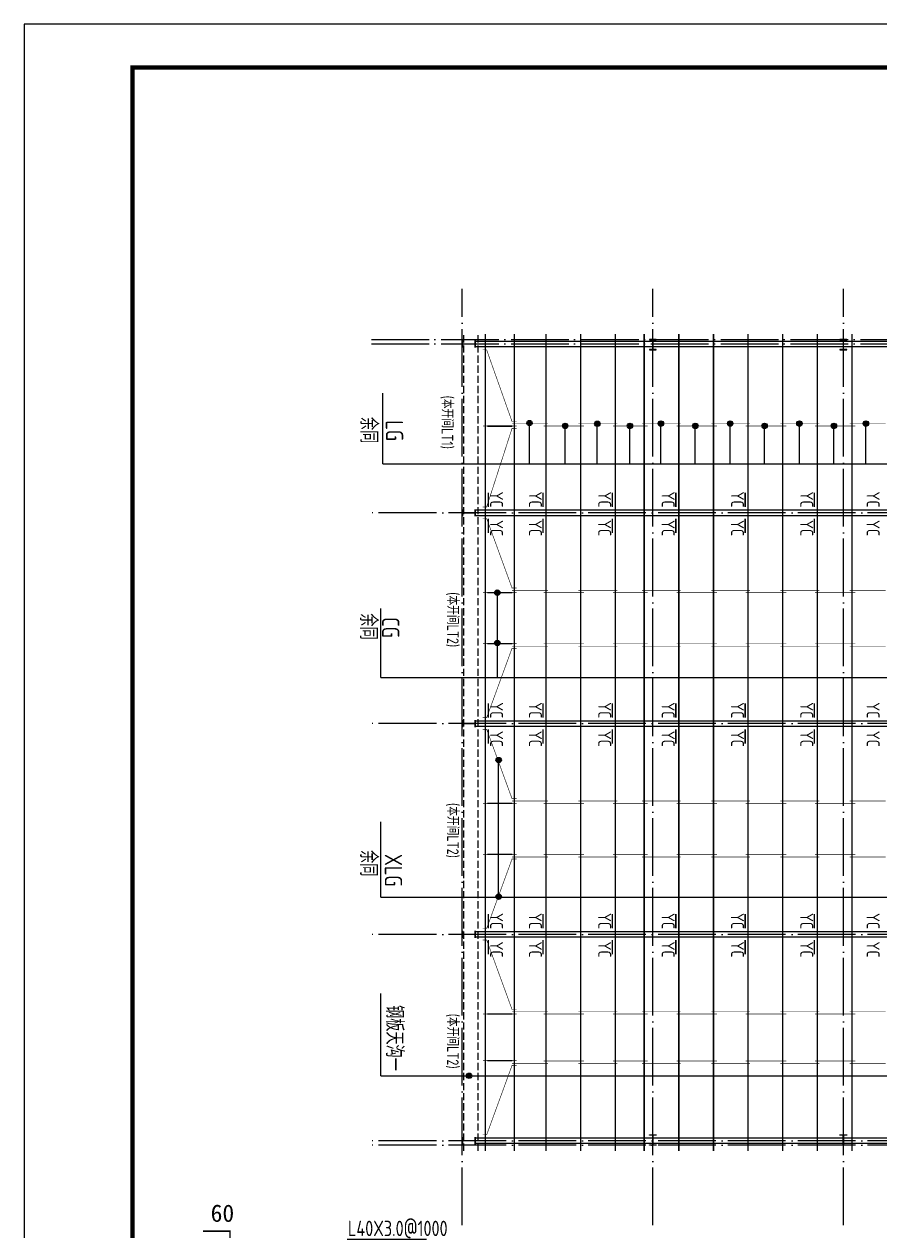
# Model space of a CAD drawing. Extents: x 69728788 to 149766163, y 20718153 to 43663798.
# Drawn here: x 74843469 to 74873112, y 21433007 to 21474809 of the extents above; entities that cross this region are included whole.
import ezdxf

# ---------------------------------------------------------------- set-up
doc = ezdxf.new("R2010")
doc.units = 0
doc.header["$LTSCALE"] = 1000
doc.header["$MEASUREMENT"] = 0
doc.linetypes.add('DASH', pattern=[0.35, 0.25, -0.1])
doc.linetypes.add('DOTE', pattern=[2.42, 2, -0.2, 0.02, -0.2])
doc.layers.get('0').update_dxf_attribs({"linetype": 'CONTINUOUS'})
for name, color, linetype in [('03', 3, 'CONTINUOUS'), ('10014', 2, 'CONTINUOUS'), ('AXIS', 3, 'CONTINUOUS'), ('DOTE', 251, 'DOTE'), ('PUB_DIM', 3, 'CONTINUOUS'), ('PUB_TEXT', 7, 'CONTINUOUS'), ('PUB_TITLE', 4, 'CONTINUOUS'), ('一般文字', 6, 'CONTINUOUS'), ('屋面隅撑', 1, 'CONTINUOUS'), ('文字', 7, 'CONTINUOUS'), ('檩条拉条', 253, 'CONTINUOUS'), ('钢柱', 3, 'CONTINUOUS'), ('钢梁', 97, 'CONTINUOUS')]:
    doc.layers.add(name, color=color, linetype=linetype)
doc.styles.add('hztxt', font='romand_pkpm', dxfattribs={"bigfont": 'hztxt'})
doc.styles.add('TSSD_Dimension', font='Tssdeng.shx', dxfattribs={"width": 0.7, "bigfont": 'hztxt.shx'})
doc.styles.add('TSSD_Rein', font='atssdeng.shx', dxfattribs={"width": 0.7, "bigfont": 'atssdchn.shx'})

# ---------------------------------------------------------------- blocks, each defined once
blk = doc.blocks.new('TG2')
for p, q in [((4471460, 1110453), (4472154, 1111803)), ((4472154, 1111803), (4474535, 1111803)), ((4474227, 1110453), (4469427, 1110453))]:
    blk.add_line(p, q)
at = {"const_width": 36}
blk.add_lwpolyline([(4468727, 1112013), (4469427, 1112013), (4469427, 1108413), (4474227, 1108413), (4474227, 1110453), (4474947, 1110453), (4474947, 1110213)], dxfattribs=at)
at = {"layer": 'PUB_DIM', "color": 0, "const_width": 105}
blk.add_lwpolyline([(4470447, 1107185), (4473282, 1107185)], dxfattribs=at)
at = {"char_height": 450, "attachment_point": 4}
for s, insert in [('60', (4468926, 1112477)), ('40', (4474371, 1110830)), ('280', (4468233, 1110174)), ('220', (4473283, 1109470)), ('450', (4471322, 1108815))]:
    blk.add_mtext(s, dxfattribs=dict(at, insert=insert))
at = {"layer": 'PUB_TEXT', "style": 'TSSD_Dimension', "width": 0.8}
for s, p in [('L40X3.0@1000', (4472493, 1111885)), ('天沟拉杆', (4472629, 1111250)), ('t=3.0mm镀锌钢板', (4470119, 1106465))]:
    blk.add_text(s, height=400, dxfattribs=at).set_placement(p)
at = {"layer": '一般文字', "color": 6, "style": 'hztxt', "width": 0.7}
for s, p in [('钢天沟一', (4470920, 1107355)), ('边跨', (4470871, 1105604))]:
    blk.add_text(s, height=600, dxfattribs=at).set_placement(p)

msp = doc.modelspace()

# ---------------------------------------------------------------- hatches: boundary and pattern name
at = {"layer": 'PUB_DIM'}
for points in [[(74860975.1, 21460896.3, -1), (74860975.1, 21461084, -1)], [(74862210.7, 21460798.1, -1), (74862210.7, 21460985.8, -1)], [(74863324.6, 21460870.4, -1), (74863324.6, 21461058.1, -1)], [(74864454.2, 21460798.1, -1), (74864454.2, 21460985.8, -1)], [(74865526.4, 21460880.3, -1), (74865526.4, 21461068, -1)], [(74866718.9, 21460798.1, -1), (74866718.9, 21460985.8, -1)], [(74867926.4, 21460880.3, -1), (74867926.4, 21461068, -1)], [(74869118.9, 21460798.1, -1), (74869118.9, 21460985.8, -1)], [(74870326.4, 21460880.3, -1), (74870326.4, 21461068, -1)], [(74871518.9, 21460798.1, -1), (74871518.9, 21460985.8, -1)], [(74872626.4, 21460880.3, -1), (74872626.4, 21461068, -1)], [(74859859.3, 21455022.7, -1), (74859859.3, 21455210.4, -1)], [(74859861.9, 21453276.2, -1), (74859861.9, 21453463.9, -1)], [(74859907, 21449221.6, -1), (74859907, 21449409.3, -1)], [(74859907, 21444488.8, -1), (74859907, 21444676.5, -1)], [(74858881.7, 21438285.1, -1), (74858881.7, 21438472.8, -1)]]:
    msp.add_hatch(color=256, dxfattribs=at).paths.add_polyline_path(points)

# ---------------------------------------------------------------- linework, layer by layer
at = {"layer": '03'}
msp.add_line((74859861.9, 21452174.2), (74859861.9, 21455192.8), dxfattribs=at)
at = {"layer": '10014', "linetype": 'DASH'}
for points in [[(74858697.6, 21435779.2), (74858697.6, 21464079.2)], [(74859197.6, 21435779.2), (74859197.6, 21464079.2)]]:
    msp.add_lwpolyline(points, dxfattribs=at)
at = {"layer": '10014', "const_width": 50}
for points in [[(74859447.6, 21435779.2), (74859447.6, 21464079.2)], [(74860447.6, 21435779.2), (74860447.6, 21464079.2)], [(74861547.6, 21435779.2), (74861547.6, 21464079.2)], [(74862747.6, 21435779.2), (74862747.6, 21464079.2)], [(74863947.6, 21435779.2), (74863947.6, 21464079.2)], [(74864947.6, 21435779.2), (74864947.6, 21464079.2)], [(74866147.6, 21435779.2), (74866147.6, 21464079.2)], [(74867347.6, 21435779.2), (74867347.6, 21464079.2)], [(74868547.6, 21435779.2), (74868547.6, 21464079.2)], [(74869747.6, 21435779.2), (74869747.6, 21464079.2)], [(74870947.6, 21435779.2), (74870947.6, 21464079.2)], [(74872147.6, 21435779.2), (74872147.6, 21464079.2)]]:
    msp.add_lwpolyline(points, dxfattribs=at)
at = {"layer": 'DOTE', "color": 25, "linetype": 'DOTE'}
for p, q in [((74858647.6, 21433205.9), (74858647.6, 21465638.7)), ((74865247.6, 21433205.9), (74865247.6, 21465638.7)), ((74871847.6, 21433205.9), (74871847.6, 21465638.7)), ((74855497.9, 21463879.2), (74901308.4, 21463879.2)), ((74855497.9, 21463729.2), (74901308.4, 21463729.2)), ((74901308.4, 21457879.2), (74855497.9, 21457879.2)), ((74901308.4, 21450579.2), (74855497.9, 21450579.2)), ((74901308.4, 21443279.2), (74855497.9, 21443279.2)), ((74901308.4, 21436129.2), (74855497.9, 21436129.2)), ((74901308.4, 21435979.2), (74855497.9, 21435979.2))]:
    msp.add_line(p, q, dxfattribs=at)
at = {"layer": 'PUB_DIM'}
for p, q in [((74855889.2, 21459573.4), (74855889.2, 21462021.9)), ((74860975.1, 21459573.4), (74860975.1, 21461084)), ((74862210.7, 21459573.4), (74862210.7, 21460985.8)), ((74863324.6, 21459573.4), (74863324.6, 21461058.1)), ((74864454.2, 21459573.4), (74864454.2, 21460985.8)), ((74865526.4, 21459573.4), (74865526.4, 21461068)), ((74866718.9, 21459573.4), (74866718.9, 21460985.8)), ((74867926.4, 21459573.4), (74867926.4, 21461068)), ((74869118.9, 21459573.4), (74869118.9, 21460985.8)), ((74870326.4, 21459573.4), (74870326.4, 21461068)), ((74871518.9, 21459573.4), (74871518.9, 21460985.8)), ((74872626.4, 21459573.4), (74872626.4, 21461068)), ((74855889.2, 21459573.4), (74895920, 21459573.4)), ((74855823.1, 21452174.2), (74855823.1, 21454569.2)), ((74855823.1, 21452174.2), (74896962.1, 21452174.2)), ((74859901, 21444571.6), (74859901, 21449344.6)), ((74855823.1, 21444571.6), (74855823.1, 21447178.2)), ((74855823.1, 21444571.6), (74897101.2, 21444571.6)), ((74855823.1, 21438375.7), (74855823.1, 21441231.4)), ((74855823.1, 21438375.7), (74897980.5, 21438375.7))]:
    msp.add_line(p, q, dxfattribs=at)
for centre in [(74860975.1, 21460990.1), (74862210.7, 21460891.9), (74863324.6, 21460964.2), (74864454.2, 21460891.9), (74865526.4, 21460974.2), (74866718.9, 21460891.9), (74867926.4, 21460974.2), (74869118.9, 21460891.9), (74870326.4, 21460974.2), (74871518.9, 21460891.9), (74872626.4, 21460974.2), (74859859.3, 21455116.6), (74859861.9, 21453370.1), (74859907, 21449315.5), (74859907, 21444582.7), (74858881.7, 21438378.9)]:
    msp.add_circle(centre, 93.9, dxfattribs=at)
at = {"layer": 'PUB_TITLE'}
msp.add_lwpolyline([(74843468.9, 21411808.9), (74932568.9, 21411808.9), (74932568.9, 21474808.9), (74843468.9, 21474808.9)], close=True, dxfattribs=at)
at = {"layer": 'PUB_TITLE', "const_width": 150}
msp.add_lwpolyline([(74847218.9, 21413308.9), (74931068.9, 21413308.9), (74931068.9, 21473308.9), (74847218.9, 21473308.9)], close=True, dxfattribs=at)
at = {"layer": '屋面隅撑', "const_width": 50}
for points in [[(74859550.7, 21458082.7), (74859550.7, 21458582.7)], [(74861444.4, 21458082.7), (74861444.4, 21458582.7)], [(74863844.4, 21458082.7), (74863844.4, 21458582.7)], [(74866044.4, 21458082.7), (74866044.4, 21458582.7)], [(74868444.4, 21458082.7), (74868444.4, 21458582.7)], [(74870844.4, 21458082.7), (74870844.4, 21458582.7)], [(74859550.7, 21457682.7), (74859550.7, 21457182.7)], [(74861444.4, 21457682.7), (74861444.4, 21457182.7)], [(74863844.4, 21457682.7), (74863844.4, 21457182.7)], [(74866044.4, 21457682.7), (74866044.4, 21457182.7)], [(74868444.4, 21457682.7), (74868444.4, 21457182.7)], [(74870844.4, 21457682.7), (74870844.4, 21457182.7)], [(74859550.7, 21450782.7), (74859550.7, 21451282.7)], [(74861444.4, 21450782.7), (74861444.4, 21451282.7)], [(74863844.4, 21450782.7), (74863844.4, 21451282.7)], [(74866044.4, 21450782.7), (74866044.4, 21451282.7)], [(74868444.4, 21450782.7), (74868444.4, 21451282.7)], [(74870844.4, 21450782.7), (74870844.4, 21451282.7)], [(74859550.7, 21450382.7), (74859550.7, 21449882.7)], [(74861444.4, 21450382.7), (74861444.4, 21449882.7)], [(74863844.4, 21450382.7), (74863844.4, 21449882.7)], [(74866044.4, 21450382.7), (74866044.4, 21449882.7)], [(74868444.4, 21450382.7), (74868444.4, 21449882.7)], [(74870844.4, 21450382.7), (74870844.4, 21449882.7)], [(74859550.7, 21443482.7), (74859550.7, 21443982.7)], [(74861444.4, 21443482.7), (74861444.4, 21443982.7)], [(74863844.4, 21443482.7), (74863844.4, 21443982.7)], [(74866044.4, 21443482.7), (74866044.4, 21443982.7)], [(74868444.4, 21443482.7), (74868444.4, 21443982.7)], [(74870844.4, 21443482.7), (74870844.4, 21443982.7)], [(74859550.7, 21443082.7), (74859550.7, 21442582.7)], [(74861444.4, 21443082.7), (74861444.4, 21442582.7)], [(74863844.4, 21443082.7), (74863844.4, 21442582.7)], [(74866044.4, 21443082.7), (74866044.4, 21442582.7)], [(74868444.4, 21443082.7), (74868444.4, 21442582.7)], [(74870844.4, 21443082.7), (74870844.4, 21442582.7)]]:
    msp.add_lwpolyline(points, dxfattribs=at)
at = {"layer": '檩条拉条', "color": 1}
for points, const_width in [([(74859349.6, 21463525.7), (74859490.4, 21463525.7), (74860369.9, 21461044.2), (74860526.6, 21461044.2)], 20), ([(74860526.6, 21460884.2), (74859362.9, 21460884.2)], 20), ([(74859516.6, 21460884.2), (74860376.3, 21460884.2)], 50), ([(74860368.9, 21460964.2), (74861617, 21460964.2)], 20), ([(74861468.9, 21460884.2), (74862867, 21460884.2)], 20), ([(74862668.9, 21460964.2), (74864017, 21460964.2)], 20), ([(74863868.9, 21460884.2), (74865067, 21460884.2)], 20), ([(74863868.9, 21460884.2), (74865067, 21460884.2)], 20), ([(74864868.9, 21460964.2), (74866217, 21460964.2)], 20), ([(74866068.9, 21460884.2), (74867467, 21460884.2)], 20), ([(74867268.9, 21460964.2), (74868617, 21460964.2)], 20), ([(74868468.9, 21460884.2), (74869867, 21460884.2)], 20), ([(74869668.9, 21460964.2), (74871017, 21460964.2)], 20), ([(74870868.9, 21460884.2), (74872267, 21460884.2)], 20), ([(74872068.9, 21460964.2), (74873317, 21460964.2)], 20), ([(74859349.6, 21458082.7), (74859490.4, 21458082.7), (74860369.9, 21460804.2), (74860526.6, 21460804.2)], 20), ([(74859350.2, 21457682.7), (74859491, 21457682.7), (74860370.5, 21455276.1), (74860527.2, 21455276.1)], 20), ([(74860527.2, 21455116.1), (74859363.5, 21455116.1)], 20), ([(74859517.2, 21455116.1), (74860376.9, 21455116.1)], 50), ([(74860368.9, 21455196.1), (74861617, 21455196.1)], 20), ([(74861468.9, 21455116.1), (74862867, 21455116.1)], 20), ([(74862668.9, 21455196.1), (74864017, 21455196.1)], 20), ([(74863868.9, 21455116.1), (74865067, 21455116.1)], 20), ([(74864868.9, 21455196.1), (74866217, 21455196.1)], 20), ([(74866068.9, 21455116.1), (74867467, 21455116.1)], 20), ([(74867268.9, 21455196.1), (74868617, 21455196.1)], 20), ([(74868468.9, 21455116.1), (74869867, 21455116.1)], 20), ([(74869668.9, 21455196.1), (74871017, 21455196.1)], 20), ([(74870868.9, 21455116.1), (74872267, 21455116.1)], 20), ([(74872068.9, 21455196.1), (74873317, 21455196.1)], 20), ([(74860527.2, 21453349.3), (74859363.5, 21453349.3)], 20), ([(74859517.2, 21453349.3), (74860376.9, 21453349.3)], 50), ([(74859350.2, 21450782.7), (74859491, 21450782.7), (74860370.5, 21453189.3), (74860527.2, 21453189.3)], 20), ([(74860368.9, 21453262.3), (74861617, 21453262.3)], 20), ([(74861468.9, 21453342.3), (74862867, 21453342.3)], 20), ([(74862668.9, 21453262.3), (74864017, 21453262.3)], 20), ([(74863868.9, 21453342.3), (74865067, 21453342.3)], 20), ([(74864868.9, 21453262.3), (74866217, 21453262.3)], 20), ([(74866068.9, 21453342.3), (74867467, 21453342.3)], 20), ([(74867268.9, 21453262.3), (74868617, 21453262.3)], 20), ([(74868468.9, 21453342.3), (74869867, 21453342.3)], 20), ([(74869668.9, 21453262.3), (74871017, 21453262.3)], 20), ([(74870868.9, 21453342.3), (74872267, 21453342.3)], 20), ([(74872068.9, 21453262.3), (74873317, 21453262.3)], 20), ([(74859350.2, 21450382.7), (74859491, 21450382.7), (74860370.5, 21447976.1), (74860527.2, 21447976.1)], 20), ([(74860527.2, 21447816.1), (74859363.5, 21447816.1)], 20), ([(74859517.2, 21447816.1), (74860376.9, 21447816.1)], 50), ([(74860368.9, 21447896.1), (74861617, 21447896.1)], 20), ([(74861468.9, 21447816.1), (74862867, 21447816.1)], 20), ([(74862668.9, 21447896.1), (74864017, 21447896.1)], 20), ([(74863868.9, 21447816.1), (74865067, 21447816.1)], 20), ([(74864868.9, 21447896.1), (74866217, 21447896.1)], 20), ([(74866068.9, 21447816.1), (74867467, 21447816.1)], 20), ([(74867268.9, 21447896.1), (74868617, 21447896.1)], 20), ([(74868468.9, 21447816.1), (74869867, 21447816.1)], 20), ([(74869668.9, 21447896.1), (74871017, 21447896.1)], 20), ([(74870868.9, 21447816.1), (74872267, 21447816.1)], 20), ([(74872068.9, 21447896.1), (74873317, 21447896.1)], 20), ([(74859350.2, 21443482.7), (74859491, 21443482.7), (74860370.5, 21445889.3), (74860527.2, 21445889.3)], 20), ([(74860527.2, 21446049.3), (74859363.5, 21446049.3)], 20), ([(74859517.2, 21446049.3), (74860376.9, 21446049.3)], 50), ([(74860368.9, 21445962.3), (74861617, 21445962.3)], 20), ([(74861468.9, 21446042.3), (74862867, 21446042.3)], 20), ([(74862668.9, 21445962.3), (74864017, 21445962.3)], 20), ([(74863868.9, 21446042.3), (74865067, 21446042.3)], 20), ([(74864868.9, 21445962.3), (74866217, 21445962.3)], 20), ([(74866068.9, 21446042.3), (74867467, 21446042.3)], 20), ([(74867268.9, 21445962.3), (74868617, 21445962.3)], 20), ([(74868468.9, 21446042.3), (74869867, 21446042.3)], 20), ([(74869668.9, 21445962.3), (74871017, 21445962.3)], 20), ([(74870868.9, 21446042.3), (74872267, 21446042.3)], 20), ([(74872068.9, 21445962.3), (74873317, 21445962.3)], 20), ([(74859350.2, 21443082.7), (74859491, 21443082.7), (74860370.5, 21440676.1), (74860527.2, 21440676.1)], 20), ([(74860527.2, 21440516.1), (74859363.5, 21440516.1)], 20), ([(74859517.2, 21440516.1), (74860376.9, 21440516.1)], 50), ([(74860368.9, 21440596.1), (74861617, 21440596.1)], 20), ([(74861468.9, 21440516.1), (74862867, 21440516.1)], 20), ([(74862668.9, 21440596.1), (74864017, 21440596.1)], 20), ([(74863868.9, 21440516.1), (74865067, 21440516.1)], 20), ([(74864868.9, 21440596.1), (74866217, 21440596.1)], 20), ([(74866068.9, 21440516.1), (74867467, 21440516.1)], 20), ([(74867268.9, 21440596.1), (74868617, 21440596.1)], 20), ([(74868468.9, 21440516.1), (74869867, 21440516.1)], 20), ([(74869668.9, 21440596.1), (74871017, 21440596.1)], 20), ([(74870868.9, 21440516.1), (74872267, 21440516.1)], 20), ([(74872068.9, 21440596.1), (74873317, 21440596.1)], 20), ([(74859350.2, 21436332.7), (74859491, 21436332.7), (74860370.5, 21438739.3), (74860527.2, 21438739.3)], 20), ([(74860527.2, 21438899.3), (74859363.5, 21438899.3)], 20), ([(74859517.2, 21438899.3), (74860376.9, 21438899.3)], 50), ([(74860368.9, 21438812.3), (74861617, 21438812.3)], 20), ([(74861468.9, 21438892.3), (74862867, 21438892.3)], 20), ([(74862668.9, 21438812.3), (74864017, 21438812.3)], 20), ([(74863868.9, 21438892.3), (74865067, 21438892.3)], 20), ([(74864868.9, 21438812.3), (74866217, 21438812.3)], 20), ([(74866068.9, 21438892.3), (74867467, 21438892.3)], 20), ([(74867268.9, 21438812.3), (74868617, 21438812.3)], 20), ([(74868468.9, 21438892.3), (74869867, 21438892.3)], 20), ([(74869668.9, 21438812.3), (74871017, 21438812.3)], 20), ([(74870868.9, 21438892.3), (74872267, 21438892.3)], 20), ([(74872068.9, 21438812.3), (74873317, 21438812.3)], 20)]:
    msp.add_lwpolyline(points, dxfattribs=dict(at, const_width=const_width))
at = {"layer": '钢柱'}
for points in [[(74859097.6, 21463849.2), (74859097.6, 21463609.2), (74859087.6, 21463609.2), (74859087.6, 21463726.2), (74858657.6, 21463726.2), (74858657.6, 21463609.2), (74858647.6, 21463609.2), (74858647.6, 21463849.2), (74858657.6, 21463849.2), (74858657.6, 21463732.2), (74859087.6, 21463732.2), (74859087.6, 21463849.2)], [(74865127.6, 21463529.2), (74865367.6, 21463529.2), (74865367.6, 21463539.2), (74865250.6, 21463539.2), (74865250.6, 21463869.2), (74865367.6, 21463869.2), (74865367.6, 21463879.2), (74865127.6, 21463879.2), (74865127.6, 21463869.2), (74865244.6, 21463869.2), (74865244.6, 21463539.2), (74865127.6, 21463539.2)], [(74871727.6, 21463529.2), (74871967.6, 21463529.2), (74871967.6, 21463539.2), (74871850.6, 21463539.2), (74871850.6, 21463869.2), (74871967.6, 21463869.2), (74871967.6, 21463879.2), (74871727.6, 21463879.2), (74871727.6, 21463869.2), (74871844.6, 21463869.2), (74871844.6, 21463539.2), (74871727.6, 21463539.2)], [(74859097.6, 21457999.2), (74859097.6, 21457759.2), (74859087.6, 21457759.2), (74859087.6, 21457876.2), (74858657.6, 21457876.2), (74858657.6, 21457759.2), (74858647.6, 21457759.2), (74858647.6, 21457999.2), (74858657.6, 21457999.2), (74858657.6, 21457882.2), (74859087.6, 21457882.2), (74859087.6, 21457999.2)], [(74859097.6, 21450699.2), (74859097.6, 21450459.2), (74859087.6, 21450459.2), (74859087.6, 21450576.2), (74858657.6, 21450576.2), (74858657.6, 21450459.2), (74858647.6, 21450459.2), (74858647.6, 21450699.2), (74858657.6, 21450699.2), (74858657.6, 21450582.2), (74859087.6, 21450582.2), (74859087.6, 21450699.2)], [(74859097.6, 21443399.2), (74859097.6, 21443159.2), (74859087.6, 21443159.2), (74859087.6, 21443276.2), (74858657.6, 21443276.2), (74858657.6, 21443159.2), (74858647.6, 21443159.2), (74858647.6, 21443399.2), (74858657.6, 21443399.2), (74858657.6, 21443282.2), (74859087.6, 21443282.2), (74859087.6, 21443399.2)], [(74859097.6, 21436249.2), (74859097.6, 21436009.2), (74859087.6, 21436009.2), (74859087.6, 21436126.2), (74858657.6, 21436126.2), (74858657.6, 21436009.2), (74858647.6, 21436009.2), (74858647.6, 21436249.2), (74858657.6, 21436249.2), (74858657.6, 21436132.2), (74859087.6, 21436132.2), (74859087.6, 21436249.2)], [(74865127.6, 21436329.2), (74865367.6, 21436329.2), (74865367.6, 21436319.2), (74865250.6, 21436319.2), (74865250.6, 21435989.2), (74865367.6, 21435989.2), (74865367.6, 21435979.2), (74865127.6, 21435979.2), (74865127.6, 21435989.2), (74865244.6, 21435989.2), (74865244.6, 21436319.2), (74865127.6, 21436319.2)], [(74871727.6, 21436329.2), (74871967.6, 21436329.2), (74871967.6, 21436319.2), (74871850.6, 21436319.2), (74871850.6, 21435989.2), (74871967.6, 21435989.2), (74871967.6, 21435979.2), (74871727.6, 21435979.2), (74871727.6, 21435989.2), (74871844.6, 21435989.2), (74871844.6, 21436319.2), (74871727.6, 21436319.2)]]:
    msp.add_lwpolyline(points, close=True, dxfattribs=at)
at = {"layer": '钢梁'}
for points in [[(74859097.6, 21463829.2), (74878247.6, 21463829.2), (74878247.6, 21463629.2), (74859097.6, 21463629.2)], [(74859097.6, 21457979.2), (74878247.6, 21457979.2), (74878247.6, 21457779.2), (74859097.6, 21457779.2)], [(74859097.6, 21450679.2), (74878247.6, 21450679.2), (74878247.6, 21450479.2), (74859097.6, 21450479.2)], [(74859097.6, 21443379.2), (74878247.6, 21443379.2), (74878247.6, 21443179.2), (74859097.6, 21443179.2)], [(74859097.6, 21436229.2), (74878247.6, 21436229.2), (74878247.6, 21436029.2), (74859097.6, 21436029.2)]]:
    msp.add_lwpolyline(points, close=True, dxfattribs=at)

# ---------------------------------------------------------------- block references
at = {"layer": '文字', "xscale": 1.333333000540733, "yscale": 1.333333000540733, "zscale": 1.333333}
msp.add_blockref('TG2', (68891362.9, 19950313.2), dxfattribs=at)

# ---------------------------------------------------------------- texts
at = {"layer": 'AXIS', "style": 'TSSD_Rein', "width": 0.8}
for s, p in [('(本开间LT1)', (74857930.8, 21461940)), ('(本开间LT2)', (74858120.8, 21455130)), ('(本开间LT2)', (74858120.8, 21447830)), ('(本开间LT2)', (74858120.8, 21440530))]:
    msp.add_text(s, height=400, rotation=270, dxfattribs=at).set_placement(p)
at = {"layer": 'PUB_DIM', "style": 'TSSD_Rein', "width": 0.8}
for s, p in [('余同', (74855113.6, 21461201.7)), ('LG', (74855997.9, 21461083.7)), ('余同', (74855102.9, 21454397.9)), ('CG', (74855866.5, 21454264.8)), ('余同', (74855107.5, 21446198.2)), ('XLG', (74855962.2, 21446065.1)), ('钢板天沟一', (74856002.9, 21440828))]:
    msp.add_text(s, height=600, rotation=270, dxfattribs=at).set_placement(p)
at = {"layer": '屋面隅撑', "color": 3, "style": 'TSSD_Rein', "width": 0.8}
for p in [(74859609.3, 21458618.8), (74860953.1, 21458618.8), (74863353.1, 21458618.8), (74865553.1, 21458618.8), (74867953.1, 21458618.8), (74870353.1, 21458618.8), (74872653.1, 21458618.8), (74859609.3, 21457631.1), (74860953.1, 21457631.1), (74863353.1, 21457631.1), (74865553.1, 21457631.1), (74867953.1, 21457631.1), (74870353.1, 21457631.1), (74872653.1, 21457631.1), (74859609.3, 21451318.8), (74860953.1, 21451318.8), (74863353.1, 21451318.8), (74865553.1, 21451318.8), (74867953.1, 21451318.8), (74870353.1, 21451318.8), (74872653.1, 21451318.8), (74859609.3, 21450331.1), (74860953.1, 21450331.1), (74863353.1, 21450331.1), (74865553.1, 21450331.1), (74867953.1, 21450331.1), (74870353.1, 21450331.1), (74872653.1, 21450331.1), (74859609.3, 21444018.8), (74860953.1, 21444018.8), (74863353.1, 21444018.8), (74865553.1, 21444018.8), (74867953.1, 21444018.8), (74870353.1, 21444018.8), (74872653.1, 21444018.8), (74859609.3, 21443031.1), (74860953.1, 21443031.1), (74863353.1, 21443031.1), (74865553.1, 21443031.1), (74867953.1, 21443031.1), (74870353.1, 21443031.1), (74872653.1, 21443031.1)]:
    msp.add_text('YC', height=450, rotation=270, dxfattribs=at).set_placement(p)

doc.saveas('drawing.dxf')
